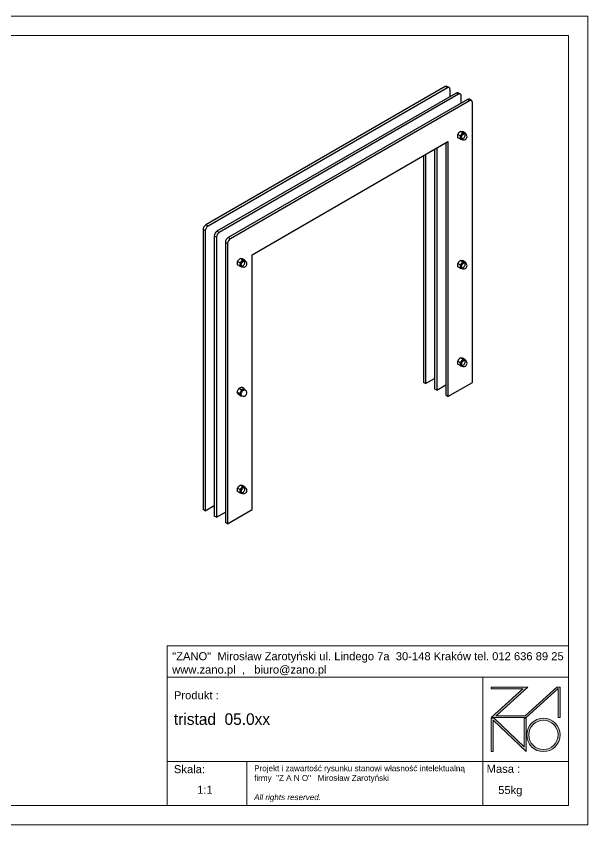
# Model space of a CAD drawing. Header units: millimetres. Extents: x 457 to 6397, y -3400 to 800.
# Drawn here: x 3427 to 6397, y -3400 to 800 of the extents above; entities that cross this region are included whole.
import ezdxf

# ---------------------------------------------------------------- set-up
doc = ezdxf.new("R2010")
doc.units = ezdxf.units.MM
doc.layers.add('tabelka', color=155, linetype='Continuous')

# ---------------------------------------------------------------- blocks, each defined once
blk = doc.blocks.new('zano')
at = {"layer": 'Defpoints', "lineweight": 5}
for points in [[(6270.2, 3716.2), (6270.2, 3707.4), (6434.8, 3707.4), (6270.2, 3558.4), (6452.4, 3558.4), (6617.9, 3708.2), (6617.9, 3558.4), (6628.6, 3558.4), (6628.6, 3716.2), (6610.7, 3716.2), (6446.1, 3567.2), (6295.4, 3567.2), (6459.9, 3716.2), (6270.2, 3716.2), (6270.2, 3707.4)], [(6270.2, 3554.4), (6286.2, 3554.4), (6441.7, 3405.6), (6441.7, 3554.4), (6452.4, 3554.4), (6452.4, 3380.5), (6281, 3544.6), (6281, 3380.5), (6270.2, 3380.5)]]:
    blk.add_hatch(color=251, dxfattribs=at).paths.add_polyline_path(points)
h = blk.add_hatch(color=251, dxfattribs=at)
h.paths.add_polyline_path([(6454.7, 3467.4, 1), (6628.6, 3467.4, 1)])
h.paths.add_polyline_path([(6617.9, 3467.4, -1), (6465.4, 3467.4, -1)], flags=16)
at = {"layer": 'Defpoints', "color": 251, "lineweight": 5}
blk.add_lwpolyline([(6434.8, 3707.4), (6270.2, 3558.4), (6452.4, 3558.4), (6617.9, 3708.2), (6617.9, 3558.4), (6628.6, 3558.4), (6628.6, 3716.2), (6610.7, 3716.2), (6446.1, 3567.2), (6295.4, 3567.2), (6459.9, 3716.2), (6270.2, 3716.2), (6270.2, 3707.4), (6432.1, 3707.4)], dxfattribs=at)
for points in [[(6270.2, 3716.2), (6270.2, 3707.4), (6434.8, 3707.4), (6270.2, 3558.4), (6452.4, 3558.4), (6617.9, 3708.2), (6617.9, 3558.4), (6628.6, 3558.4), (6628.6, 3716.2), (6610.7, 3716.2), (6446.1, 3567.2), (6295.4, 3567.2), (6459.9, 3716.2), (6270.2, 3716.2), (6270.2, 3707.4)], [(6270.2, 3554.4), (6286.2, 3554.4), (6441.7, 3405.6), (6441.7, 3554.4), (6452.4, 3554.4), (6452.4, 3380.5), (6281, 3544.6), (6281, 3380.5), (6270.2, 3380.5)]]:
    blk.add_lwpolyline(points, close=True, dxfattribs=at)
for radius in [87, 76.3]:
    blk.add_circle((6541.7, 3467.4), radius, dxfattribs=at)
blk = doc.blocks.new('TABELA')
at = {"layer": 'tabelka', "lineweight": 5}
for p, q in [((4587.4, 3929.4), (6672.4, 3929.4)), ((4587.4, 3767.6), (4587.4, 3929.4)), ((4587.4, 3929.4), (6672.4, 3929.4)), ((6226.5, 3767.6), (6226.5, 3329)), ((4587.4, 3329), (6672.4, 3329)), ((5001.6, 3329), (5001.6, 3100.4)), ((6226.5, 3329), (6226.5, 3100.4))]:
    blk.add_line(p, q, dxfattribs=at)
blk.add_lwpolyline([(4587.4, 3767.6), (6672.4, 3767.6), (6672.4, 3100.4), (4587.4, 3100.4)], close=True, dxfattribs=at)
blk.add_blockref('zano', (0, 0))
at = {"layer": 'tabelka', "lineweight": 5, "attachment_point": 1}
for s, insert, char_height, width in [('{\\fArial|b0|i0|c238|p34;"ZANO"  Mirosław Zarotyński ul. Lindego 7a  30-148 Kraków tel. 012 636 89 25\\Pwww.zano.pl  ,   biuro@zano.pl}', (4613, 3896.9), 41.595, 2040.38), ('{\\fArial|b0|i0|c238|p34;Produkt : }', (4622, 3694.1), 41.595, 265.273), ('{\\fCentury Gothic|b0|i0|c238|p34;tristad  05.0xx}', (4622, 3579.5), 60, 713.135), ('{\\fArial|b0|i0|c238|p34;Skala: }', (4622, 3310.3), 41.595, 191.675), ('{\\fArial|b0|i0|c238|p34;Masa :}', (6246.7, 3312.2), 41.595, 200.457), ('{\\fArial|b0|i0|c238|p34;1:1}', (4742.5, 3203.5), 41.595, 42.482), ('{\\fArial|b0|i0|c238|p34;55kg}', (6306.7, 3201.8), 41.595, 42.482)]:
    blk.add_mtext(s, dxfattribs=dict(at, insert=insert, char_height=char_height, width=width))
at = {"layer": 'tabelka', "color": 1, "lineweight": 5, "insert": (5038.9, 3308.9), "char_height": 30, "width": 1186.12, "attachment_point": 1}
blk.add_mtext('{\\fArial|b0|i0|c0|p34;Projekt i zawartość rysunku stanowi własność intelektualną firmy \\fArial|b0|i0|c238|p34; "Z A N O"   Mirosław Zarotyński\\fArial|b0|i1|c238|p34;\\P\\PAll rights reserved.}', dxfattribs=at)
blk = doc.blocks.new('izometria')
for p, q in [((-1390.9, 1193.9), (-2012.6, 835)), ((-1385.2, 1190.6), (-2006.9, 831.7)), ((-1361.9, 1177.2), (-1983.6, 818.3)), ((-1385.2, 1190.6), (-1390.9, 1193.9)), ((-1380.2, 1191.1), (-1385.9, 1194.4)), ((-1378.2, 1167.8), (-1378.2, 1186.6)), ((-1356.2, 1174), (-1361.9, 1177.2)), ((-1351.2, 1174.5), (-1356.9, 1177.7)), ((-1356.2, 1174), (-1977.9, 815.1)), ((-1332.9, 1160.5), (-1954.6, 801.6)), ((-1327.2, 1157.3), (-1948.9, 798.4)), ((-1349.1, 1151.1), (-1349.1, 1169.9)), ((-1327.2, 1157.3), (-1332.9, 1160.5)), ((-1322.2, 1157.8), (-1327.9, 1161)), ((-1320.1, 425.8), (-1320.1, 1153.2)), ((-1345.4, 1074.2), (-1351.4, 1077.6)), ((-1339.1, 1073.6), (-1345, 1077)), ((-1338.1, 1071.3), (-1340.4, 1072.6)), ((-1339.1, 1073.6), (-1338.8, 1071.7)), ((-1892.4, 757.4), (-1383.7, 1051.1)), ((-1383.7, 1051.1), (-1383.7, 389.1)), ((-1351.8, 1066.3), (-1357.7, 1069.7)), ((-1351.8, 1057.8), (-1357.7, 1061.2)), ((-1348.9, 1057.9), (-1346.6, 1056.6)), ((-1347.6, 1057.1), (-1348, 1057.2)), ((-1418.4, 1031.1), (-1418.4, 409)), ((-1412.7, 1034.3), (-1412.7, 405.8)), ((-1389.4, 1047.8), (-1389.4, 392.4)), ((-1447.4, 1014.3), (-1447.4, 425.7)), ((-1441.7, 1017.6), (-1441.7, 422.5)), ((-2014, 819.5), (-2019.7, 822.8)), ((-2019.7, 822.8), (-2019.7, 95.4)), ((-2014, 819.5), (-2014, 92.1)), ((-2006.9, 831.7), (-2012.6, 835)), ((-1985, 802.8), (-1990.6, 806.1)), ((-1990.6, 806.1), (-1990.6, 78.7)), ((-1985, 802.8), (-1985, 75.4)), ((-1977.9, 815.1), (-1983.6, 818.3)), ((-1948.9, 798.4), (-1954.6, 801.6)), ((-1956, 786.1), (-1961.6, 789.4)), ((-1961.6, 789.4), (-1961.6, 62)), ((-1956, 786.1), (-1956, 58.7)), ((-1892.4, 95.5), (-1892.4, 757.4)), ((-1924, 735.9), (-1930, 739.3)), ((-1917.7, 743.8), (-1923.6, 747.2)), ((-1911.3, 743.3), (-1917.3, 746.7)), ((-1910.4, 741), (-1912.7, 742.3)), ((-1911.3, 743.3), (-1911, 741.3)), ((-1345.4, 739.1), (-1351.4, 742.5)), ((-1339.1, 738.5), (-1345, 742)), ((-1338.1, 736.2), (-1340.4, 737.6)), ((-1339.1, 738.5), (-1338.8, 736.6)), ((-1924, 727.4), (-1930, 730.8)), ((-1921.2, 727.5), (-1918.9, 726.2)), ((-1919.9, 726.8), (-1920.3, 726.8)), ((-1351.8, 731.2), (-1357.7, 734.6)), ((-1351.8, 722.7), (-1357.7, 726.1)), ((-1348.9, 722.8), (-1346.6, 721.5)), ((-1347.6, 722.1), (-1348, 722.1)), ((-1345.4, 485.7), (-1351.4, 489.2)), ((-1339.1, 485.2), (-1345, 488.6)), ((-1338.1, 482.9), (-1340.4, 484.2)), ((-1339.1, 485.2), (-1338.8, 483.2)), ((-1351.8, 477.8), (-1357.7, 481.2)), ((-1351.8, 469.3), (-1357.7, 472.7)), ((-1348.9, 469.5), (-1346.6, 468.1)), ((-1347.6, 468.7), (-1348, 468.7)), ((-1441.7, 422.5), (-1447.4, 425.7)), ((-1441.7, 422.5), (-1418.4, 436)), ((-1383.7, 389.1), (-1320.1, 425.8)), ((-1924.9, 397.1), (-1930.9, 400.6)), ((-1920.5, 406.5), (-1926.4, 409.9)), ((-1913.2, 409.6), (-1919.1, 413)), ((-1910.4, 405.9), (-1912.7, 407.2)), ((-1412.7, 405.8), (-1418.4, 409)), ((-1412.7, 405.8), (-1389.4, 419.3)), ((-1922.1, 390.9), (-1928.1, 394.4)), ((-1921.2, 392.5), (-1918.9, 391.1)), ((-1383.7, 389.1), (-1389.4, 392.4)), ((-1924, 147.5), (-1930, 150.9)), ((-1917.7, 155.4), (-1923.6, 158.8)), ((-1911.3, 154.8), (-1917.3, 158.3)), ((-1910.4, 152.5), (-1912.7, 153.8)), ((-1911.3, 154.8), (-1911, 152.9)), ((-1924, 139), (-1930, 142.4)), ((-1921.2, 139.1), (-1918.9, 137.8)), ((-1919.9, 138.4), (-1920.3, 138.4)), ((-2014, 92.1), (-1990.6, 105.6)), ((-2014, 92.1), (-2019.7, 95.4)), ((-1985, 75.4), (-1961.6, 88.9)), ((-1956, 58.7), (-1892.4, 95.5)), ((-1985, 75.4), (-1990.6, 78.7)), ((-1956, 58.7), (-1961.6, 62))]:
    blk.add_line(p, q)
at = {"flags": 128}
for points in [[(-1378.2, 1186.6), (-1378.3, 1188.1), (-1378.7, 1189.4), (-1379.4, 1190.4), (-1380.2, 1191.1), (-1381.3, 1191.5), (-1382.5, 1191.6), (-1383.9, 1191.3), (-1385.2, 1190.6)], [(-1349.1, 1169.9), (-1349.3, 1171.4), (-1349.7, 1172.7), (-1350.3, 1173.7), (-1351.2, 1174.4), (-1352.3, 1174.8), (-1353.5, 1174.9), (-1354.8, 1174.6), (-1356.2, 1174)], [(-1320.1, 1153.2), (-1320.3, 1154.7), (-1320.7, 1156), (-1321.3, 1157), (-1322.2, 1157.8), (-1323.3, 1158.2), (-1324.5, 1158.2), (-1325.8, 1157.9), (-1327.2, 1157.3)], [(-1348, 1057.4), (-1348.6, 1057.5), (-1349.5, 1058), (-1350.2, 1058.8), (-1350.7, 1059.8), (-1351, 1061.1), (-1351, 1062.5), (-1350.7, 1064.1), (-1350.3, 1065.7), (-1349.5, 1067.3), (-1348.6, 1068.8), (-1347.6, 1070.2), (-1346.4, 1071.4), (-1345.2, 1072.3), (-1343.9, 1073), (-1342.7, 1073.3), (-1341.6, 1073.3), (-1340.6, 1073), (-1339.8, 1072.4), (-1339.6, 1072.1)], [(-1340.4, 1072.6), (-1340.7, 1072.7), (-1341.7, 1073), (-1342.8, 1072.9), (-1344.1, 1072.5), (-1345.3, 1071.8), (-1346.5, 1070.8), (-1347.7, 1069.5), (-1348.7, 1068.1), (-1349.5, 1066.5), (-1350.2, 1064.9), (-1350.5, 1063.3), (-1350.7, 1061.8), (-1350.5, 1060.4), (-1350.2, 1059.3), (-1349.5, 1058.4), (-1348.7, 1057.8), (-1347.7, 1057.5), (-1346.5, 1057.6), (-1345.3, 1058), (-1344, 1058.7), (-1342.8, 1059.7), (-1341.7, 1061), (-1340.6, 1062.4), (-1339.8, 1064), (-1339.2, 1065.6), (-1338.8, 1067.2), (-1338.7, 1068.7), (-1338.7, 1068.7)], [(-1348.4, 1060.5), (-1348.2, 1062), (-1347.9, 1063.6), (-1347.2, 1065.2), (-1346.4, 1066.8), (-1345.4, 1068.2), (-1344.2, 1069.5), (-1343, 1070.5), (-1341.8, 1071.2), (-1340.5, 1071.6), (-1339.4, 1071.7), (-1338.4, 1071.4), (-1338.1, 1071.3)], [(-1920.3, 727), (-1920.9, 727.2), (-1921.8, 727.6), (-1922.5, 728.4), (-1923, 729.5), (-1923.2, 730.7), (-1923.2, 732.2), (-1923, 733.7), (-1922.5, 735.4), (-1921.8, 737), (-1920.9, 738.5), (-1919.8, 739.9), (-1918.7, 741), (-1917.4, 742), (-1916.2, 742.6), (-1915, 743), (-1913.8, 743), (-1912.8, 742.7), (-1912, 742), (-1911.8, 741.8)], [(-1912.7, 742.3), (-1912.9, 742.4), (-1913.9, 742.7), (-1915.1, 742.6), (-1916.3, 742.2), (-1917.6, 741.5), (-1918.8, 740.4), (-1919.9, 739.2), (-1920.9, 737.7), (-1921.8, 736.2), (-1922.4, 734.6), (-1922.8, 733), (-1922.9, 731.4), (-1922.8, 730.1), (-1922.4, 728.9), (-1921.8, 728), (-1920.9, 727.4), (-1919.9, 727.2), (-1918.8, 727.2), (-1917.5, 727.6), (-1916.3, 728.4), (-1915.1, 729.4), (-1913.9, 730.6), (-1912.9, 732.1), (-1912.1, 733.6), (-1911.4, 735.3), (-1911, 736.9), (-1910.9, 738.4), (-1910.9, 738.4)], [(-1920.6, 730.1), (-1920.5, 731.6), (-1920.1, 733.2), (-1919.5, 734.9), (-1918.6, 736.4), (-1917.6, 737.9), (-1916.5, 739.1), (-1915.3, 740.1), (-1914, 740.9), (-1912.8, 741.3), (-1911.6, 741.3), (-1910.6, 741.1), (-1910.4, 741)], [(-1348, 722.3), (-1348.6, 722.4), (-1349.5, 722.9), (-1350.2, 723.7), (-1350.7, 724.7), (-1351, 726), (-1351, 727.4), (-1350.7, 729), (-1350.3, 730.6), (-1349.5, 732.2), (-1348.6, 733.7), (-1347.6, 735.1), (-1346.4, 736.3), (-1345.2, 737.2), (-1343.9, 737.9), (-1342.7, 738.2), (-1341.6, 738.2), (-1340.6, 737.9), (-1339.8, 737.3), (-1339.6, 737.1)], [(-1340.4, 737.6), (-1340.7, 737.7), (-1341.7, 737.9), (-1342.8, 737.9), (-1344.1, 737.4), (-1345.3, 736.7), (-1346.5, 735.7), (-1347.7, 734.5), (-1348.7, 733), (-1349.5, 731.4), (-1350.2, 729.8), (-1350.5, 728.2), (-1350.7, 726.7), (-1350.5, 725.3), (-1350.2, 724.2), (-1349.5, 723.3), (-1348.7, 722.7), (-1347.7, 722.4), (-1346.5, 722.5), (-1345.3, 722.9), (-1344, 723.6), (-1342.8, 724.7), (-1341.7, 725.9), (-1340.6, 727.4), (-1339.8, 728.9), (-1339.2, 730.5), (-1338.8, 732.1), (-1338.7, 733.7), (-1338.7, 733.7)], [(-1348.4, 725.4), (-1348.2, 726.9), (-1347.9, 728.5), (-1347.2, 730.1), (-1346.4, 731.7), (-1345.4, 733.1), (-1344.2, 734.4), (-1343, 735.4), (-1341.8, 736.1), (-1340.5, 736.5), (-1339.4, 736.6), (-1338.4, 736.3), (-1338.1, 736.2)], [(-1348, 469), (-1348.6, 469.1), (-1349.5, 469.6), (-1350.2, 470.3), (-1350.7, 471.4), (-1351, 472.6), (-1351, 474.1), (-1350.7, 475.7), (-1350.3, 477.3), (-1349.5, 478.9), (-1348.6, 480.4), (-1347.6, 481.8), (-1346.4, 483), (-1345.2, 483.9), (-1343.9, 484.5), (-1342.7, 484.9), (-1341.6, 484.9), (-1340.6, 484.6), (-1339.8, 484), (-1339.6, 483.7)], [(-1340.4, 484.2), (-1340.7, 484.3), (-1341.7, 484.6), (-1342.8, 484.5), (-1344.1, 484.1), (-1345.3, 483.4), (-1346.5, 482.4), (-1347.7, 481.1), (-1348.7, 479.7), (-1349.5, 478.1), (-1350.2, 476.5), (-1350.5, 474.9), (-1350.7, 473.4), (-1350.5, 472), (-1350.2, 470.8), (-1349.5, 469.9), (-1348.7, 469.3), (-1347.7, 469.1), (-1346.5, 469.2), (-1345.3, 469.6), (-1344, 470.3), (-1342.8, 471.3), (-1341.7, 472.6), (-1340.6, 474), (-1339.8, 475.6), (-1339.2, 477.2), (-1338.8, 478.8), (-1338.7, 480.3), (-1338.7, 480.3)], [(-1348.4, 472), (-1348.2, 473.5), (-1347.9, 475.2), (-1347.2, 476.8), (-1346.4, 478.3), (-1345.4, 479.8), (-1344.2, 481), (-1343, 482), (-1341.8, 482.8), (-1340.5, 483.2), (-1339.4, 483.3), (-1338.4, 483), (-1338.1, 482.9)], [(-1920.3, 392), (-1920.9, 392.1), (-1921.8, 392.6), (-1922.5, 393.4), (-1923, 394.5), (-1923.2, 395.7), (-1923.2, 397.2), (-1923, 398.8), (-1922.5, 400.4), (-1921.7, 402), (-1920.8, 403.5), (-1919.8, 404.9), (-1918.6, 406), (-1917.3, 406.9), (-1916.1, 407.6), (-1914.9, 407.9), (-1913.8, 407.9), (-1912.8, 407.6), (-1912, 406.9), (-1911.8, 406.7)], [(-1912.7, 407.2), (-1912.8, 407.3), (-1913.8, 407.6), (-1914.9, 407.5), (-1916.1, 407.2), (-1917.4, 406.5), (-1918.6, 405.5), (-1919.8, 404.3), (-1920.8, 402.8), (-1921.7, 401.3), (-1922.3, 399.7), (-1922.8, 398.1), (-1922.9, 396.5), (-1922.8, 395.1), (-1922.5, 394), (-1921.9, 393), (-1921.2, 392.5)], [(-1920.2, 392.6), (-1920.5, 393.8), (-1920.6, 395.2), (-1920.5, 396.7), (-1920, 398.4), (-1919.4, 400), (-1918.5, 401.5), (-1917.5, 402.9), (-1916.3, 404.2), (-1915.1, 405.2), (-1913.8, 405.8), (-1912.6, 406.2), (-1911.5, 406.2), (-1910.5, 405.9), (-1910.4, 405.9)], [(-1918.9, 391.1), (-1919.6, 391.7), (-1920.2, 392.6)], [(-1920.3, 138.6), (-1920.9, 138.7), (-1921.8, 139.2), (-1922.5, 140), (-1923, 141), (-1923.2, 142.3), (-1923.2, 143.7), (-1923, 145.3), (-1922.5, 146.9), (-1921.8, 148.5), (-1920.9, 150), (-1919.8, 151.4), (-1918.7, 152.6), (-1917.4, 153.5), (-1916.2, 154.2), (-1915, 154.5), (-1913.8, 154.5), (-1912.8, 154.2), (-1912, 153.6), (-1911.8, 153.4)], [(-1912.7, 153.8), (-1912.9, 154), (-1913.9, 154.2), (-1915.1, 154.2), (-1916.3, 153.7), (-1917.6, 153), (-1918.8, 152), (-1919.9, 150.8), (-1920.9, 149.3), (-1921.8, 147.7), (-1922.4, 146.1), (-1922.8, 144.5), (-1922.9, 143), (-1922.8, 141.6), (-1922.4, 140.5), (-1921.8, 139.6), (-1920.9, 139), (-1919.9, 138.7), (-1918.8, 138.8), (-1917.5, 139.2), (-1916.3, 139.9), (-1915.1, 141), (-1913.9, 142.2), (-1912.9, 143.7), (-1912.1, 145.2), (-1911.4, 146.8), (-1911, 148.4), (-1910.9, 150), (-1910.9, 150)], [(-1920.6, 141.7), (-1920.5, 143.2), (-1920.1, 144.8), (-1919.5, 146.4), (-1918.6, 148), (-1917.6, 149.4), (-1916.5, 150.7), (-1915.3, 151.7), (-1914, 152.4), (-1912.8, 152.8), (-1911.6, 152.9), (-1910.6, 152.6), (-1910.4, 152.5)]]:
    blk.add_lwpolyline(points, dxfattribs=at)
for centre, radius, start, end in [((-1388, 1189.8), 5.02, 65.7407, 125.6089), ((-1359, 1173.1), 5.02, 65.7407, 125.6089), ((-1329.9, 1156.4), 5.02, 65.7407, 125.6089), ((-1341.2, 1065.4), 8.21, 93.517, 146.6541), ((-1341.9, 1070.4), 3.19, 27.8359, 85.0913), ((-1342.4, 1063.9), 8.5, 0.0882, 60.0909), ((-1347.3, 1061.1), 3.96, 170.8362, 259.5414), ((-1337.4, 1061.1), 13.8, 140.3162, 177.4488), ((-1344.2, 1060), 4.23, 174.1007, 234.7635), ((-1342.4, 1063.9), 8.5, 240.0909, 0.0882), ((-2004.3, 822.1), 15.4, 122.635, 177.4236), ((-1998.6, 818.8), 15.4, 122.635, 177.4236), ((-1975.3, 805.4), 15.4, 122.635, 177.4236), ((-1969.6, 802.1), 15.4, 122.635, 177.4236), ((-1946.3, 788.7), 15.4, 122.635, 177.4236), ((-1940.6, 785.4), 15.4, 122.635, 177.4236), ((-1909.7, 730.7), 13.8, 140.3164, 177.4486), ((-1913.4, 735), 8.21, 93.517, 146.6541), ((-1914.2, 740), 3.19, 27.838, 85.09), ((-1914.6, 733.6), 8.5, 0.0882, 60.0909), ((-1341.2, 730.3), 8.21, 93.5178, 146.6533), ((-1341.9, 735.3), 3.19, 27.8361, 85.0903), ((-1342.4, 728.9), 8.5, 0.0882, 60.0909), ((-1919.5, 730.7), 3.96, 170.8366, 259.541), ((-1916.4, 729.7), 4.23, 174.1007, 234.7635), ((-1914.6, 733.6), 8.5, 240.0909, 0.0882), ((-1347.3, 726), 3.96, 170.8365, 259.5413), ((-1337.4, 726), 13.8, 140.3161, 177.449), ((-1344.2, 724.9), 4.23, 174.1025, 234.7617), ((-1342.4, 728.9), 8.5, 240.0909, 0.0882), ((-1341.2, 476.9), 8.21, 93.518, 146.6531), ((-1341.9, 482), 3.19, 27.8355, 85.0908), ((-1347.3, 472.6), 3.96, 170.8364, 259.5415), ((-1337.4, 472.6), 13.8, 140.3162, 177.4489), ((-1344.2, 471.6), 4.23, 174.1025, 234.7616), ((-1342.4, 475.5), 8.5, 240.0909, 0.0882), ((-1342.4, 475.5), 8.5, 0.0882, 60.0909), ((-1913.7, 396.7), 9.76, 150.4222, 197.5778), ((-1910.5, 396.4), 12.7, 116.9876, 156.3169), ((-1914.6, 398.5), 8.5, 240.0909, 60.0909), ((-1914.5, 404.6), 3.58, 30.7523, 120.6533), ((-1920, 395), 3.26, 202.6214, 271.8589), ((-1909.7, 142.3), 13.8, 140.3162, 177.4489), ((-1913.4, 146.6), 8.21, 93.5177, 146.6534), ((-1914.2, 151.6), 3.19, 27.8349, 85.0914), ((-1914.6, 145.2), 8.5, 0.0882, 60.0909), ((-1919.5, 142.3), 3.96, 170.8363, 259.5415), ((-1916.4, 141.2), 4.23, 174.1025, 234.7616), ((-1914.6, 145.2), 8.5, 240.0909, 0.0882)]:
    blk.add_arc(centre, radius, start, end)
for points, knots in [([(-1357.7, 1069.7), (-1357.4, 1070.4), (-1356.6, 1071.9), (-1355.6, 1073.3), (-1355.1, 1074)], [0, 0, 0, 0, 0.495459, 1, 1, 1, 1]), ([(-1355.1, 1074), (-1355, 1074.1), (-1354.5, 1074.8), (-1353.3, 1076), (-1352, 1077.1), (-1351.4, 1077.6)], [0, 0, 0, 0, 0.070094, 0.530783, 1, 1, 1, 1]), ([(-1351.4, 1077.6), (-1351, 1077.6), (-1350.3, 1077.7), (-1349.3, 1077.7), (-1348.8, 1077.6)], [0, 0, 0, 0, 0.495462, 1, 1, 1, 1]), ([(-1348.8, 1077.6), (-1348.7, 1077.6), (-1348.1, 1077.6), (-1346.9, 1077.4), (-1345.6, 1077.2), (-1345, 1077)], [0, 0, 0, 0, 0.070089, 0.530786, 1, 1, 1, 1]), ([(-1345.4, 1074.2), (-1345.8, 1073.4), (-1346.5, 1072), (-1347.5, 1070.6), (-1348, 1069.9)], [0, 0, 0, 0, 0.495457, 1, 1, 1, 1]), ([(-1341.7, 1073.6), (-1341.8, 1073.6), (-1342.3, 1073.6), (-1343.5, 1073.8), (-1344.8, 1074), (-1345.4, 1074.2)], [0, 0, 0, 0, 0.070089, 0.530783, 1, 1, 1, 1]), ([(-1339.1, 1073.6), (-1339.4, 1073.6), (-1340.1, 1073.5), (-1341.2, 1073.5), (-1341.7, 1073.6)], [0, 0, 0, 0, 0.495459, 1, 1, 1, 1]), ([(-1358.3, 1065.8), (-1358.3, 1066.1), (-1358.2, 1067.5), (-1357.9, 1068.8), (-1357.7, 1069.7)], [0, 0, 0, 0, 0.254081, 1, 1, 1, 1]), ([(-1357.7, 1061.2), (-1357.8, 1061.6), (-1358.1, 1063.1), (-1358.2, 1064.6), (-1358.3, 1065.8)], [0, 0, 0, 0, 0.239192, 1, 1, 1, 1]), ([(-1348, 1069.9), (-1348.1, 1069.8), (-1348.7, 1069.1), (-1349.9, 1067.8), (-1351.1, 1066.8), (-1351.8, 1066.3)], [0, 0, 0, 0, 0.070084, 0.530786, 1, 1, 1, 1]), ([(-1351.8, 1066.3), (-1351.6, 1065.1), (-1351.2, 1063.5), (-1351.2, 1062), (-1351.2, 1061.7)], [0, 0, 0, 0, 0.745919, 1, 1, 1, 1]), ([(-1351.2, 1061.7), (-1351.3, 1060.6), (-1351.4, 1059.2), (-1351.7, 1058), (-1351.8, 1057.8)], [0, 0, 0, 0, 0.7608076, 1, 1, 1, 1]), ([(-1351.8, 1057.8), (-1351.1, 1057.6), (-1349.7, 1057.4), (-1348.6, 1057.2), (-1348, 1057.2)], [0, 0, 0, 0, 0.4954566, 1, 1, 1, 1]), ([(-1348, 1057.2), (-1347.9, 1057.2), (-1347.8, 1057.1), (-1347.7, 1057.1), (-1347.6, 1057.1)], [0, 0, 0, 0, 0.492819, 1, 1, 1, 1]), ([(-1930.5, 735.4), (-1930.5, 735.8), (-1930.5, 737.2), (-1930.2, 738.4), (-1930, 739.3)], [0, 0, 0, 0, 0.254081, 1, 1, 1, 1]), ([(-1930, 730.8), (-1930, 731.2), (-1930.4, 732.8), (-1930.5, 734.3), (-1930.5, 735.4)], [0, 0, 0, 0, 0.239192, 1, 1, 1, 1]), ([(-1930, 739.3), (-1929.6, 740.1), (-1928.9, 741.5), (-1927.9, 742.9), (-1927.4, 743.6)], [0, 0, 0, 0, 0.495459, 1, 1, 1, 1]), ([(-1927.4, 743.6), (-1927.3, 743.7), (-1926.7, 744.4), (-1925.5, 745.7), (-1924.3, 746.7), (-1923.6, 747.2)], [0, 0, 0, 0, 0.070094, 0.530783, 1, 1, 1, 1]), ([(-1920.3, 739.5), (-1920.4, 739.4), (-1920.9, 738.7), (-1922.1, 737.5), (-1923.4, 736.4), (-1924, 735.9)], [0, 0, 0, 0, 0.070089, 0.530781, 1, 1, 1, 1]), ([(-1924, 735.9), (-1923.8, 734.7), (-1923.5, 733.2), (-1923.5, 731.7), (-1923.5, 731.3)], [0, 0, 0, 0, 0.745919, 1, 1, 1, 1]), ([(-1923.6, 747.2), (-1923.3, 747.3), (-1922.5, 747.4), (-1921.5, 747.3), (-1921, 747.3)], [0, 0, 0, 0, 0.495462, 1, 1, 1, 1]), ([(-1921, 747.3), (-1920.9, 747.3), (-1920.3, 747.2), (-1919.1, 747.1), (-1917.9, 746.8), (-1917.3, 746.7)], [0, 0, 0, 0, 0.070094, 0.530786, 1, 1, 1, 1]), ([(-1917.7, 743.8), (-1918, 743.1), (-1918.8, 741.6), (-1919.8, 740.2), (-1920.3, 739.5)], [0, 0, 0, 0, 0.495457, 1, 1, 1, 1]), ([(-1913.9, 743.2), (-1914, 743.2), (-1914.6, 743.3), (-1915.8, 743.4), (-1917, 743.7), (-1917.7, 743.8)], [0, 0, 0, 0, 0.070089, 0.530783, 1, 1, 1, 1]), ([(-1911.3, 743.3), (-1911.7, 743.2), (-1912.4, 743.1), (-1913.4, 743.2), (-1913.9, 743.2)], [0, 0, 0, 0, 0.495455, 1, 1, 1, 1]), ([(-1357.7, 734.6), (-1357.4, 735.3), (-1356.6, 736.8), (-1355.6, 738.2), (-1355.1, 738.9)], [0, 0, 0, 0, 0.495455, 1, 1, 1, 1]), ([(-1355.1, 738.9), (-1355, 739), (-1354.5, 739.7), (-1353.3, 740.9), (-1352, 742), (-1351.4, 742.5)], [0, 0, 0, 0, 0.070088, 0.530785, 1, 1, 1, 1]), ([(-1351.4, 742.5), (-1351, 742.6), (-1350.3, 742.7), (-1349.3, 742.6), (-1348.8, 742.6)], [0, 0, 0, 0, 0.495455, 1, 1, 1, 1]), ([(-1348.8, 742.6), (-1348.7, 742.6), (-1348.1, 742.5), (-1346.9, 742.3), (-1345.6, 742.1), (-1345, 742)], [0, 0, 0, 0, 0.070088, 0.530785, 1, 1, 1, 1]), ([(-1345.4, 739.1), (-1345.8, 738.4), (-1346.5, 736.9), (-1347.5, 735.5), (-1348, 734.8)], [0, 0, 0, 0, 0.495459, 1, 1, 1, 1]), ([(-1341.7, 738.5), (-1341.8, 738.5), (-1342.3, 738.6), (-1343.5, 738.7), (-1344.8, 739), (-1345.4, 739.1)], [0, 0, 0, 0, 0.070093, 0.530785, 1, 1, 1, 1]), ([(-1339.1, 738.5), (-1339.4, 738.5), (-1340.1, 738.4), (-1341.2, 738.5), (-1341.7, 738.5)], [0, 0, 0, 0, 0.495459, 1, 1, 1, 1]), ([(-1923.5, 731.3), (-1923.5, 730.3), (-1923.6, 728.9), (-1923.9, 727.7), (-1924, 727.4)], [0, 0, 0, 0, 0.7608076, 1, 1, 1, 1]), ([(-1924, 727.4), (-1923.3, 727.3), (-1922, 727), (-1920.8, 726.9), (-1920.3, 726.8)], [0, 0, 0, 0, 0.495462, 1, 1, 1, 1]), ([(-1920.3, 726.8), (-1920.2, 726.8), (-1920, 726.8), (-1919.9, 726.8), (-1919.8, 726.8)], [0, 0, 0, 0, 0.492819, 1, 1, 1, 1]), ([(-1358.3, 730.7), (-1358.3, 731), (-1358.2, 732.5), (-1357.9, 733.7), (-1357.7, 734.6)], [0, 0, 0, 0, 0.254081, 1, 1, 1, 1]), ([(-1357.7, 726.1), (-1357.8, 726.5), (-1358.1, 728.1), (-1358.2, 729.5), (-1358.3, 730.7)], [0, 0, 0, 0, 0.239201, 1, 1, 1, 1]), ([(-1348, 734.8), (-1348.1, 734.7), (-1348.7, 734), (-1349.9, 732.7), (-1351.1, 731.7), (-1351.8, 731.2)], [0, 0, 0, 0, 0.070093, 0.530785, 1, 1, 1, 1]), ([(-1351.8, 731.2), (-1351.6, 730), (-1351.2, 728.4), (-1351.2, 727), (-1351.2, 726.6)], [0, 0, 0, 0, 0.745919, 1, 1, 1, 1]), ([(-1351.2, 726.6), (-1351.3, 725.5), (-1351.4, 724.2), (-1351.7, 723), (-1351.8, 722.7)], [0, 0, 0, 0, 0.760799, 1, 1, 1, 1]), ([(-1351.8, 722.7), (-1351.1, 722.5), (-1349.7, 722.3), (-1348.6, 722.1), (-1348, 722.1)], [0, 0, 0, 0, 0.495455, 1, 1, 1, 1]), ([(-1348, 722.1), (-1347.9, 722.1), (-1347.8, 722.1), (-1347.7, 722.1), (-1347.6, 722.1)], [0, 0, 0, 0, 0.492821, 1, 1, 1, 1]), ([(-1357.7, 481.2), (-1357.4, 482), (-1356.6, 483.5), (-1355.6, 484.8), (-1355.1, 485.5)], [0, 0, 0, 0, 0.495459, 1, 1, 1, 1]), ([(-1355.1, 485.5), (-1355, 485.6), (-1354.5, 486.3), (-1353.3, 487.6), (-1352, 488.6), (-1351.4, 489.2)], [0, 0, 0, 0, 0.070087, 0.530785, 1, 1, 1, 1]), ([(-1351.4, 489.2), (-1351, 489.2), (-1350.3, 489.3), (-1349.3, 489.2), (-1348.8, 489.2)], [0, 0, 0, 0, 0.495454, 1, 1, 1, 1]), ([(-1348.8, 489.2), (-1348.7, 489.2), (-1348.1, 489.1), (-1346.9, 489), (-1345.6, 488.7), (-1345, 488.6)], [0, 0, 0, 0, 0.070088, 0.530785, 1, 1, 1, 1]), ([(-1345.4, 485.7), (-1345.8, 485), (-1346.5, 483.5), (-1347.5, 482.1), (-1348, 481.5)], [0, 0, 0, 0, 0.495459, 1, 1, 1, 1]), ([(-1341.7, 485.1), (-1341.8, 485.1), (-1342.3, 485.2), (-1343.5, 485.4), (-1344.8, 485.6), (-1345.4, 485.7)], [0, 0, 0, 0, 0.070092, 0.530785, 1, 1, 1, 1]), ([(-1339.1, 485.2), (-1339.4, 485.1), (-1340.1, 485), (-1341.2, 485.1), (-1341.7, 485.1)], [0, 0, 0, 0, 0.495459, 1, 1, 1, 1]), ([(-1358.3, 477.3), (-1358.3, 477.7), (-1358.2, 479.1), (-1357.9, 480.3), (-1357.7, 481.2)], [0, 0, 0, 0, 0.25408, 1, 1, 1, 1]), ([(-1357.7, 472.7), (-1357.8, 473.1), (-1358.1, 474.7), (-1358.2, 476.2), (-1358.3, 477.3)], [0, 0, 0, 0, 0.239199, 1, 1, 1, 1]), ([(-1348, 481.5), (-1348.1, 481.4), (-1348.7, 480.7), (-1349.9, 479.4), (-1351.1, 478.3), (-1351.8, 477.8)], [0, 0, 0, 0, 0.070093, 0.530785, 1, 1, 1, 1]), ([(-1351.8, 477.8), (-1351.6, 476.6), (-1351.2, 475.1), (-1351.2, 473.6), (-1351.2, 473.2)], [0, 0, 0, 0, 0.74592, 1, 1, 1, 1]), ([(-1351.2, 473.2), (-1351.3, 472.2), (-1351.4, 470.8), (-1351.7, 469.6), (-1351.8, 469.3)], [0, 0, 0, 0, 0.7608007, 1, 1, 1, 1]), ([(-1351.8, 469.3), (-1351.1, 469.2), (-1349.7, 468.9), (-1348.6, 468.8), (-1348, 468.7)], [0, 0, 0, 0, 0.495459, 1, 1, 1, 1]), ([(-1348, 468.7), (-1347.9, 468.7), (-1347.8, 468.7), (-1347.7, 468.7), (-1347.6, 468.7)], [0, 0, 0, 0, 0.492824, 1, 1, 1, 1]), ([(-1930.9, 400.6), (-1930.7, 401.4), (-1930.3, 403.1), (-1929.6, 404.7), (-1929.2, 405.6)], [0, 0, 0, 0, 0.495457, 1, 1, 1, 1]), ([(-1930, 397.8), (-1930.2, 398.1), (-1930.6, 399.1), (-1930.8, 399.9), (-1930.9, 400.6)], [0, 0, 0, 0, 0.254079, 1, 1, 1, 1]), ([(-1929.2, 405.6), (-1929.2, 405.7), (-1928.8, 406.5), (-1927.9, 408), (-1926.9, 409.3), (-1926.4, 409.9)], [0, 0, 0, 0, 0.07009, 0.530785, 1, 1, 1, 1]), ([(-1926.4, 409.9), (-1926, 410.2), (-1925.1, 410.9), (-1923.9, 411.5), (-1923.4, 411.8)], [0, 0, 0, 0, 0.495456, 1, 1, 1, 1]), ([(-1922.1, 401.5), (-1922.2, 401.4), (-1922.6, 400.5), (-1923.5, 399), (-1924.5, 397.8), (-1924.9, 397.1)], [0, 0, 0, 0, 0.07009, 0.530784, 1, 1, 1, 1]), ([(-1923.4, 411.8), (-1923.3, 411.8), (-1922.6, 412.1), (-1921.3, 412.5), (-1919.9, 412.8), (-1919.1, 413)], [0, 0, 0, 0, 0.070089, 0.530786, 1, 1, 1, 1]), ([(-1920.5, 406.5), (-1920.7, 405.6), (-1921.1, 403.9), (-1921.8, 402.3), (-1922.1, 401.5)], [0, 0, 0, 0, 0.49546, 1, 1, 1, 1]), ([(-1916.3, 407.7), (-1916.4, 407.7), (-1917, 407.4), (-1918.4, 406.9), (-1919.8, 406.6), (-1920.5, 406.5)], [0, 0, 0, 0, 0.070089, 0.530786, 1, 1, 1, 1]), ([(-1913.2, 409.6), (-1913.6, 409.2), (-1914.5, 408.5), (-1915.7, 408), (-1916.3, 407.7)], [0, 0, 0, 0, 0.495456, 1, 1, 1, 1]), ([(-1913.2, 409.6), (-1912.6, 408.7), (-1911.9, 407.6), (-1911.5, 406.6), (-1911.4, 406.4)], [0, 0, 0, 0, 0.820963, 1, 1, 1, 1]), ([(-1928.1, 394.4), (-1928.2, 394.6), (-1929, 395.8), (-1929.6, 397), (-1930, 397.8)], [0, 0, 0, 0, 0.239198, 1, 1, 1, 1]), ([(-1924.9, 397.1), (-1924.4, 396.3), (-1923.6, 395.1), (-1923.1, 394), (-1923, 393.7)], [0, 0, 0, 0, 0.745921, 1, 1, 1, 1]), ([(-1923, 393.7), (-1922.7, 393), (-1922.3, 392), (-1922.1, 391.1), (-1922.1, 390.9)], [0, 0, 0, 0, 0.760802, 1, 1, 1, 1]), ([(-1922.1, 390.9), (-1921.4, 391.1), (-1920.5, 391.3), (-1919.7, 391.5), (-1919.6, 391.6)], [0, 0, 0, 0, 0.8625527, 1, 1, 1, 1]), ([(-1930.5, 147), (-1930.5, 147.3), (-1930.5, 148.7), (-1930.2, 150), (-1930, 150.9)], [0, 0, 0, 0, 0.25408, 1, 1, 1, 1]), ([(-1930, 150.9), (-1929.6, 151.6), (-1928.9, 153.1), (-1927.9, 154.5), (-1927.4, 155.2)], [0, 0, 0, 0, 0.495459, 1, 1, 1, 1]), ([(-1927.4, 155.2), (-1927.3, 155.3), (-1926.7, 156), (-1925.5, 157.2), (-1924.3, 158.3), (-1923.6, 158.8)], [0, 0, 0, 0, 0.070087, 0.530785, 1, 1, 1, 1]), ([(-1920.3, 151.1), (-1920.4, 151), (-1920.9, 150.3), (-1922.1, 149), (-1923.4, 148), (-1924, 147.5)], [0, 0, 0, 0, 0.070092, 0.530785, 1, 1, 1, 1]), ([(-1924, 147.5), (-1923.8, 146.3), (-1923.5, 144.7), (-1923.5, 143.3), (-1923.5, 142.9)], [0, 0, 0, 0, 0.74592, 1, 1, 1, 1]), ([(-1923.6, 158.8), (-1923.3, 158.9), (-1922.5, 159), (-1921.5, 158.9), (-1921, 158.9)], [0, 0, 0, 0, 0.495459, 1, 1, 1, 1]), ([(-1921, 158.9), (-1920.9, 158.9), (-1920.3, 158.8), (-1919.1, 158.6), (-1917.9, 158.4), (-1917.3, 158.3)], [0, 0, 0, 0, 0.070087, 0.530785, 1, 1, 1, 1]), ([(-1917.7, 155.4), (-1918, 154.7), (-1918.8, 153.2), (-1919.8, 151.8), (-1920.3, 151.1)], [0, 0, 0, 0, 0.495459, 1, 1, 1, 1]), ([(-1913.9, 154.8), (-1914, 154.8), (-1914.6, 154.8), (-1915.8, 155), (-1917, 155.3), (-1917.7, 155.4)], [0, 0, 0, 0, 0.070092, 0.530785, 1, 1, 1, 1]), ([(-1911.3, 154.8), (-1911.7, 154.8), (-1912.4, 154.7), (-1913.4, 154.8), (-1913.9, 154.8)], [0, 0, 0, 0, 0.495459, 1, 1, 1, 1]), ([(-1930, 142.4), (-1930, 142.8), (-1930.4, 144.4), (-1930.5, 145.8), (-1930.5, 147)], [0, 0, 0, 0, 0.239199, 1, 1, 1, 1]), ([(-1923.5, 142.9), (-1923.5, 141.8), (-1923.6, 140.5), (-1923.9, 139.3), (-1924, 139)], [0, 0, 0, 0, 0.7608007, 1, 1, 1, 1]), ([(-1924, 139), (-1923.3, 138.8), (-1922, 138.6), (-1920.8, 138.4), (-1920.3, 138.4)], [0, 0, 0, 0, 0.495459, 1, 1, 1, 1]), ([(-1920.3, 138.4), (-1920.2, 138.4), (-1920, 138.4), (-1919.9, 138.4), (-1919.8, 138.4)], [0, 0, 0, 0, 0.492826, 1, 1, 1, 1])]:
    blk.add_open_spline(points, degree=3, knots=knots)

msp = doc.modelspace()

# ---------------------------------------------------------------- linework, layer by layer
at = {"layer": 'tabelka', "lineweight": 5}
for points in [[(456.85, 799.79), (6396.85, 799.79), (6396.85, -3400.21), (456.85, -3400.21)], [(556.85, 699.79), (6296.85, 699.79), (6296.85, -3300.21), (556.85, -3300.21)]]:
    msp.add_lwpolyline(points, close=True, dxfattribs=at)

# ---------------------------------------------------------------- block references
at = {"xscale": 2, "yscale": 2, "zscale": 2}
msp.add_blockref('izometria', (8437.32, -1953.72), dxfattribs=at)
msp.add_blockref('TABELA', (-375.53, -6400.61))

doc.saveas('drawing.dxf')
